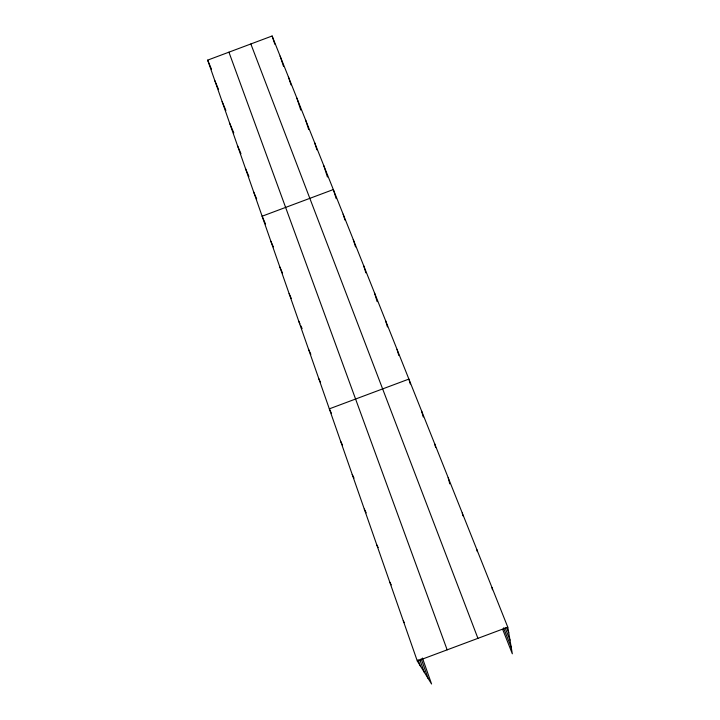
<?xml version="1.0" encoding="UTF-8"?>
<svg xmlns="http://www.w3.org/2000/svg" width="720" height="720" viewBox="0 0 720 720"><rect width="100%" height="100%" fill="white"/><g stroke="black" fill="none" stroke-linecap="round" stroke-linejoin="round"><path stroke-width="1.08" d="M422.442 658.053L431.568 684L417.294 661.005L207.666 60.129L272.115 36L507.789 627.183L512.334 653.805L502.623 629.253M417.294 661.005L507.789 627.183M403.281 620.829L404.352 622.692M389.79 582.165L391.275 584.874M376.803 544.941L378.18 547.56M364.284 509.058L366.219 512.865M352.215 474.471L354.015 478.098M340.569 441.081L342.441 444.951M331.506 413.451L329.328 408.852L408.888 379.089L410.283 383.985M318.771 378.612L320.571 382.464M308.565 349.362L310.869 354.375M298.683 321.03L299.97 323.874M300.834 325.764L302.121 328.599M289.116 293.598L291.312 298.485M279.837 267.003L282.519 273.042M270.837 241.218L273.348 246.906M265.509 223.983L262.116 216.216L333.333 189.558L336.204 198.648M253.647 191.943L256.662 198.882M245.43 168.372L248.913 176.472M237.438 145.485L240.975 153.72M229.68 123.246L233.802 132.903M222.138 101.619L225.882 110.439M214.803 80.595L218.574 89.532M207.666 60.129L211.464 69.174M506.7 627.624L508.734 632.727M505.134 627.876L509.994 640.116M503.532 627.876L511.218 647.271M250.848 43.965L477.927 638.343M228.933 52.173L447.156 649.845M421.155 658.674L428.067 678.357M419.877 659.745L424.224 672.174M418.095 659.574L420.264 665.793M272.115 36L274.86 44.28M288.387 76.815L291.042 84.906M280.143 56.124L283.518 66.366M296.865 98.091L300.771 110.07M305.595 119.97L308.7 129.564M314.568 142.497L316.935 149.832M323.811 165.681L327.429 177.012M343.143 214.164L344.997 220.095M353.25 239.526L355.536 246.897M363.681 265.689L365.877 272.862M374.445 292.689L377.145 301.644M385.551 320.553L387.441 326.907M397.026 349.344L398.808 355.464M421.533 410.805L423.252 417.006M434.619 443.646L435.672 447.561M448.191 477.684L449.775 483.876M462.258 512.982L462.96 515.853M476.865 549.612L477.315 551.619M492.03 587.655L492.453 589.752"/></g></svg>
